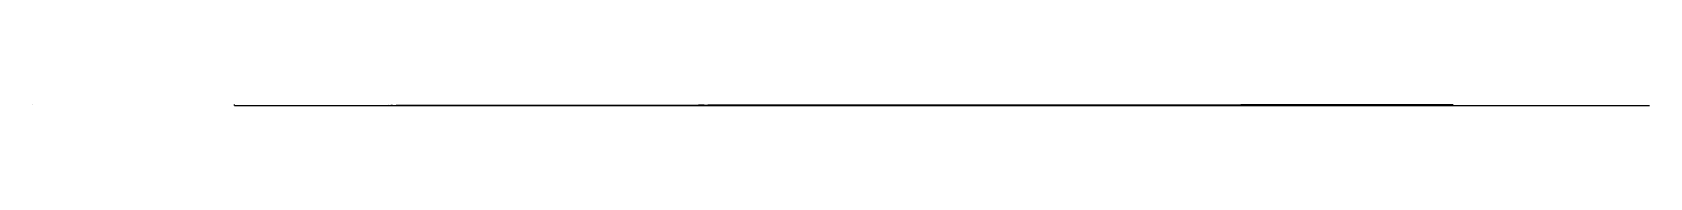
# Model space of a CAD drawing. Header units: metres. Extents: x -1 to 72750024, y 3999 to 4800.
# Drawn here: x 58750003 to 59150000, y 4149 to 4400 of the extents above; entities that cross this region are included whole.
import ezdxf

# ---------------------------------------------------------------- set-up
doc = ezdxf.new("R2010")
doc.units = ezdxf.units.M

msp = doc.modelspace()

# ---------------------------------------------------------------- linework, layer by layer
at = {"color": 7}
for p, q in [((58750003.013, 4400), (58750024.105, 4400)), ((58750003.013, 4400), (58750003.013, 4381.921)), ((58750024.105, 4381.921), (58750003.013, 4381.921)), ((58750006.026, 4393.974), (58750021.092, 4393.974)), ((58750024.105, 4400), (58750024.105, 4381.921)), ((58800000, 4400), (58799998.795, 4400)), ((58800000, 4350), (58799998.795, 4350)), ((58800000, 4300), (58799998.795, 4300)), ((58800000, 4250), (58799998.795, 4250)), ((58800000, 4200), (58799998.795, 4200)), ((58800000, 4150), (58799998.795, 4150)), ((58800000, 4390), (58799999.247, 4390)), ((58800000, 4380), (58799999.247, 4380)), ((58800000, 4370), (58799999.247, 4370)), ((58800000, 4360), (58799999.247, 4360)), ((58800000, 4340), (58799999.247, 4340)), ((58800000, 4330), (58799999.247, 4330)), ((58800000, 4320), (58799999.247, 4320)), ((58800000, 4310), (58799999.247, 4310)), ((58800000, 4290), (58799999.247, 4290)), ((58800000, 4280), (58799999.247, 4280)), ((58800000, 4270), (58799999.247, 4270)), ((58800000, 4260), (58799999.247, 4260)), ((58800000, 4240), (58799999.247, 4240)), ((58800000, 4230), (58799999.247, 4230)), ((58800000, 4220), (58799999.247, 4220)), ((58800000, 4210), (58799999.247, 4210)), ((58800000, 4190), (58799999.247, 4190)), ((58800000, 4180), (58799999.247, 4180)), ((58800000, 4170), (58799999.247, 4170)), ((58800000, 4160), (58799999.247, 4160)), ((58800000, 4150), (58800000, 4400)), ((58800000, 4150), (59150000, 4150)), ((58800000, 4150), (58800000, 4148.795)), ((58810000.001, 4150), (58810000.001, 4149.247)), ((58820000.002, 4150), (58820000.002, 4149.247)), ((58830000.003, 4150), (58830000.003, 4149.247)), ((58840000.003, 4150), (58840000.003, 4149.247)), ((58850000.001, 4150), (58850000.001, 4148.795)), ((58859999.998, 4150), (58859999.998, 4149.247)), ((58869999.996, 4150), (58869999.996, 4149.247)), ((58879999.993, 4150), (58879999.993, 4149.247)), ((58889999.991, 4150), (58889999.991, 4149.247)), ((58900000.002, 4150), (58900000.002, 4148.795)), ((58910000.006, 4150), (58910000.006, 4149.247)), ((58920000.01, 4150), (58920000.01, 4149.247)), ((58930000.015, 4150), (58930000.015, 4149.247)), ((58940000.019, 4150), (58940000.019, 4149.247)), ((58949999.996, 4150), (58949999.996, 4148.795)), ((58960000, 4150), (58960000, 4149.247)), ((58970000.005, 4150), (58970000.005, 4149.247)), ((58980000.009, 4150), (58980000.009, 4149.247)), ((58990000.013, 4150), (58990000.013, 4149.247)), ((59000000.004, 4150), (59000000.004, 4148.795)), ((59010000.008, 4150), (59010000.008, 4149.247)), ((59020000.012, 4150), (59020000.012, 4149.247)), ((59030000.003, 4150), (59030000.003, 4149.247)), ((59039999.994, 4150), (59039999.994, 4149.247)), ((59050000.012, 4150), (59050000.012, 4148.795)), ((59060000.002, 4150), (59060000.002, 4149.247)), ((59069999.993, 4150), (59069999.993, 4149.247)), ((59079999.984, 4150), (59079999.984, 4149.247)), ((59089999.975, 4150), (59089999.975, 4149.247)), ((59099999.992, 4150), (59099999.992, 4148.795)), ((59109999.983, 4150), (59109999.983, 4149.247)), ((59119999.974, 4150), (59119999.974, 4149.247)), ((59129999.964, 4150), (59129999.964, 4149.247)), ((59139999.955, 4150), (59139999.955, 4149.247)), ((59150000, 4150), (59150000, 4148.795))]:
    msp.add_line(p, q, dxfattribs=at)
at = {"color": 4}
for p, q in [((58750006.026, 4389.454), (58750021.092, 4389.454)), ((58829209.34, 4175.194), (58830191.33, 4177.315)), ((58830191.33, 4177.315), (58830491.221, 4177.944)), ((58830491.221, 4177.944), (58831040.75, 4177.23)), ((58831040.75, 4177.23), (58831075.93, 4178.102)), ((58831075.93, 4178.102), (58833396.691, 4181.438)), ((58833396.691, 4181.438), (58833677.191, 4184.732)), ((58833677.191, 4184.732), (58834973.352, 4186.267)), ((58834973.352, 4186.267), (58834979.199, 4188.148)), ((58834979.199, 4188.148), (58835295.801, 4186.208)), ((58835295.801, 4186.208), (58835325.488, 4187.285)), ((58835325.488, 4187.285), (58835827.801, 4185.612)), ((58835827.801, 4185.612), (58836327.051, 4189.337)), ((58836327.051, 4189.337), (58837872.781, 4189.442)), ((58837872.781, 4189.442), (58837929.43, 4191.761)), ((58837929.43, 4191.761), (58838123.012, 4191.471)), ((58838123.012, 4191.471), (58838232.719, 4193.507)), ((58838232.719, 4193.507), (58838247.988, 4191.417)), ((58838247.988, 4191.417), (58838476.699, 4191.655)), ((58838476.699, 4191.655), (58838524.539, 4192.108)), ((58838524.539, 4192.108), (58838752.969, 4191.626)), ((58838752.969, 4191.626), (58838827.09, 4192.266)), ((58838827.09, 4192.266), (58839049.379, 4193.369)), ((58839049.379, 4193.369), (58840016.191, 4191.355)), ((58840016.191, 4191.355), (58840049.039, 4194.568)), ((58840049.039, 4194.568), (58840141.91, 4194.68)), ((58840141.91, 4194.68), (58840235.051, 4194.706)), ((58840235.051, 4194.706), (58840248.641, 4194.879)), ((58840248.641, 4194.879), (58840336.262, 4195.469)), ((58840336.262, 4195.469), (58840471.32, 4195.411)), ((58840471.32, 4195.411), (58840713, 4195.129)), ((58840713, 4195.129), (58840936.77, 4196.636)), ((58840936.77, 4196.636), (58841133, 4194.478)), ((58841133, 4194.478), (58841330.352, 4197.276)), ((58841330.352, 4197.276), (58841548.922, 4196.196)), ((58841548.922, 4196.196), (58841557.969, 4197.062)), ((58841557.969, 4197.062), (58842258.23, 4199.22)), ((58842258.23, 4199.22), (58842494.5, 4196.896)), ((58842494.5, 4196.896), (58842944.699, 4199.332)), ((58842944.699, 4199.332), (58843220.512, 4198.097)), ((58843220.512, 4198.097), (58843276.25, 4198.299)), ((58843276.25, 4198.299), (58843571.012, 4199.824)), ((58843571.012, 4199.824), (58843625.422, 4199.951)), ((58843625.422, 4199.951), (58843748.711, 4200.136)), ((58843748.711, 4200.136), (58843846.77, 4200.326)), ((58843846.77, 4200.326), (58844055.629, 4200.694)), ((58844055.629, 4200.694), (58844299.199, 4201.371)), ((58844299.199, 4201.371), (58844667.801, 4202.822)), ((58844667.801, 4202.822), (58844944.879, 4200.604)), ((58844944.879, 4200.604), (58845179.828, 4203.112)), ((58845179.828, 4203.112), (58846966.898, 4206.776)), ((58846966.898, 4206.776), (58847019.07, 4205.612)), ((58847019.07, 4205.612), (58848243.66, 4204.884)), ((58848243.66, 4204.884), (58848578.031, 4207.758)), ((58848578.031, 4207.758), (58848947.07, 4204.661)), ((58848947.07, 4204.661), (58850291.891, 4210.039)), ((58850291.891, 4210.039), (58850971.25, 4208.753)), ((58850971.25, 4208.753), (58851264.512, 4213.03)), ((58851264.512, 4213.03), (58851665.391, 4211.144)), ((58851665.391, 4211.144), (58851753.441, 4211.592)), ((58851753.441, 4211.592), (58851797.691, 4211.516)), ((58851797.691, 4211.516), (58852089.711, 4211.49)), ((58852089.711, 4211.49), (58852229.648, 4212.001)), ((58852229.648, 4212.001), (58852428.512, 4213.386)), ((58852428.512, 4213.386), (58852516.379, 4212.288)), ((58852516.379, 4212.288), (58852606.941, 4212.4)), ((58852606.941, 4212.4), (58852675.07, 4212.395)), ((58852675.07, 4212.395), (58852748.48, 4212.578)), ((58852748.48, 4212.578), (58852890.129, 4211.859)), ((58852890.129, 4211.859), (58852921.629, 4212.348)), ((58852921.629, 4212.348), (58853911.84, 4213.615)), ((58853911.84, 4213.615), (58854240.301, 4214.593)), ((58854240.301, 4214.593), (58854361.141, 4214.373)), ((58854361.141, 4214.373), (58854373.5, 4214.429)), ((58854373.5, 4214.429), (58854526.648, 4214.698)), ((58854526.648, 4214.698), (58854559.059, 4214.789)), ((58854559.059, 4214.789), (58854642.922, 4214.933)), ((58854642.922, 4214.933), (58854658.52, 4214.892)), ((58854658.52, 4214.892), (58854929.789, 4215.499)), ((58854929.789, 4215.499), (58855430.391, 4212.502)), ((58855430.391, 4212.502), (58855500.32, 4216.638)), ((58855500.32, 4216.638), (58855570.18, 4215.725)), ((58855570.18, 4215.725), (58855711.531, 4218.946)), ((58855711.531, 4218.946), (58856260.539, 4216.193)), ((58856260.539, 4216.193), (58856680.41, 4219.544)), ((58856680.41, 4219.544), (58857108.48, 4218.989)), ((58857108.48, 4218.989), (58857825.02, 4219.382)), ((58857825.02, 4219.382), (58857955.031, 4219.159)), ((58857955.031, 4219.159), (58857997.211, 4218.918)), ((58857997.211, 4218.918), (58858221.109, 4218.469)), ((58858221.109, 4218.469), (58858295.75, 4219.864)), ((58858295.75, 4219.864), (58858348.141, 4219.585)), ((58858348.141, 4219.585), (58858369.539, 4219.46)), ((58858369.539, 4219.46), (58858576.48, 4218.495)), ((58858576.48, 4218.495), (58858637.23, 4219.677)), ((58858637.23, 4219.677), (58858855.941, 4222.22)), ((58858855.941, 4222.22), (58859109.602, 4221.493)), ((58859109.602, 4221.493), (58859293.57, 4221.767)), ((58859293.57, 4221.767), (58859307.449, 4219.923)), ((58859307.449, 4219.923), (58859360.988, 4220.179)), ((58859360.988, 4220.179), (58859826.449, 4221.616)), ((58859826.449, 4221.616), (58860500.82, 4222.118)), ((58860500.82, 4222.118), (58860580.371, 4222.516)), ((58860580.371, 4222.516), (58860807.199, 4221.231)), ((58860807.199, 4221.231), (58861800.391, 4224.535)), ((58861800.391, 4224.535), (58861839.68, 4222.24)), ((58861839.68, 4222.24), (58862224.309, 4226.556)), ((58862224.309, 4226.556), (58862285.488, 4225.685)), ((58862285.488, 4225.685), (58862620.141, 4227.699)), ((58862620.141, 4227.699), (58863221.422, 4227.556)), ((58863221.422, 4227.556), (58864086.41, 4224.464)), ((58864086.41, 4224.464), (58864110.648, 4226.446)), ((58864110.648, 4226.446), (58864574.738, 4226.907)), ((58864574.738, 4226.907), (58864931.102, 4227.496)), ((58864931.102, 4227.496), (58865014.109, 4230.963)), ((58865014.109, 4230.963), (58865397.488, 4226.108)), ((58865397.488, 4226.108), (58865999.453, 4228.871)), ((58865999.453, 4228.871), (58866419.719, 4229.611)), ((58866419.719, 4229.611), (58867244.969, 4229.91)), ((58867244.969, 4229.91), (58867466.953, 4229.333)), ((58867466.953, 4229.333), (58867756.93, 4230.225)), ((58867756.93, 4230.225), (58868087.453, 4229.335)), ((58868087.453, 4229.335), (58868101.672, 4226.123)), ((58868101.672, 4226.123), (58868424.109, 4232.843)), ((58868424.109, 4232.843), (58868651.156, 4228.809)), ((58868651.156, 4228.809), (58868754.609, 4232.168)), ((58868754.609, 4232.168), (58869104.57, 4231.991)), ((58869104.57, 4231.991), (58869515.594, 4231.783)), ((58869515.594, 4231.783), (58869694.344, 4228.084)), ((58869694.344, 4228.084), (58870178.422, 4229.15)), ((58870178.422, 4229.15), (58870581.133, 4235.156)), ((58870581.133, 4235.156), (58870865.68, 4234.942)), ((58870865.68, 4234.942), (58873094.906, 4236.324)), ((58873094.906, 4236.324), (58873478.969, 4237.421)), ((58873478.969, 4237.421), (58873919.188, 4236.606)), ((58873919.188, 4236.606), (58874073.523, 4237.449)), ((58874073.523, 4237.449), (58875101.906, 4238.598)), ((58875101.906, 4238.598), (58875214.68, 4240.031)), ((58875214.68, 4240.031), (58875471.383, 4241.392)), ((58875471.383, 4241.392), (58875807.703, 4236.725)), ((58875807.703, 4236.725), (58875850.523, 4240.486)), ((58875850.523, 4240.486), (58876159.102, 4239.471)), ((58876159.102, 4239.471), (58876183.453, 4239.961)), ((58876183.453, 4239.961), (58876244.961, 4236.931)), ((58876244.961, 4236.931), (58876246.367, 4239.245)), ((58876246.367, 4239.245), (58876615.594, 4239.951)), ((58876615.594, 4239.951), (58877052.547, 4240.117)), ((58877052.547, 4240.117), (58877098.078, 4240.815)), ((58877098.078, 4240.815), (58878118.094, 4239.972)), ((58878118.094, 4239.972), (58878687.844, 4242.131)), ((58878687.844, 4242.131), (58879061.273, 4242.479)), ((58879061.273, 4242.479), (58879112.242, 4242.321)), ((58879112.242, 4242.321), (58879150.617, 4243.25)), ((58879150.617, 4243.25), (58879403.578, 4239.916)), ((58879403.578, 4239.916), (58879750.047, 4241.997)), ((58879750.047, 4241.997), (58879960.742, 4243.537)), ((58879960.742, 4243.537), (58880496.883, 4245.016)), ((58880496.883, 4245.016), (58881115, 4244.954)), ((58881115, 4244.954), (58881221.922, 4245.206)), ((58881221.922, 4245.206), (58881466.656, 4244.147)), ((58881466.656, 4244.147), (58882103.438, 4246.39)), ((58882103.438, 4246.39), (58882112.492, 4243.45)), ((58882112.492, 4243.45), (58882560.703, 4245.536)), ((58882560.703, 4245.536), (58882609.977, 4244.615)), ((58882609.977, 4244.615), (58882661.188, 4245.042)), ((58882661.188, 4245.042), (58883377.953, 4246.793)), ((58883377.953, 4246.793), (58883399.313, 4242.784)), ((58883399.313, 4242.784), (58884191.656, 4246.942)), ((58884191.656, 4246.942), (58884381.578, 4248.606)), ((58884381.578, 4248.606), (58884411.727, 4247.529)), ((58884411.727, 4247.529), (58884437.039, 4247.002)), ((58884437.039, 4247.002), (58884449.117, 4247.544)), ((58884449.117, 4247.544), (58884540.844, 4247.095)), ((58884540.844, 4247.095), (58884567.727, 4248.025)), ((58884567.727, 4248.025), (58884874.289, 4248.944)), ((58884874.289, 4248.944), (58885111.977, 4247.404)), ((58885111.977, 4247.404), (58885475.711, 4249.203)), ((58885475.711, 4249.203), (58885615.211, 4248.37)), ((58885615.211, 4248.37), (58885812.156, 4248.783)), ((58885812.156, 4248.783), (58885863.289, 4248.422)), ((58885863.289, 4248.422), (58885995.344, 4249.852)), ((58885995.344, 4249.852), (58886059.328, 4248.784)), ((58886059.328, 4248.784), (58886105.758, 4248.994)), ((58886105.758, 4248.994), (58886121.578, 4250.095)), ((58886121.578, 4250.095), (58886851.188, 4248.999)), ((58886851.188, 4248.999), (58887120.547, 4249.749)), ((58887120.547, 4249.749), (58887573.992, 4250.087)), ((58887573.992, 4250.087), (58888233.813, 4250.457)), ((58888233.813, 4250.457), (58888958.844, 4253.118)), ((58888958.844, 4253.118), (58889405.523, 4253.057)), ((58889405.523, 4253.057), (58889473.313, 4253.264)), ((58889473.313, 4253.264), (58890666.57, 4253.597)), ((58890666.57, 4253.597), (58891059.133, 4252.745)), ((58891059.133, 4252.745), (58891461.977, 4252.01)), ((58891461.977, 4252.01), (58892034.594, 4256.033)), ((58892034.594, 4256.033), (58892069.313, 4253.682)), ((58892069.313, 4253.682), (58892069.594, 4254.634)), ((58892069.594, 4254.634), (58892094.398, 4254.922)), ((58892094.398, 4254.922), (58892334.102, 4254.905)), ((58892334.102, 4254.905), (58892347.961, 4255.096)), ((58892347.961, 4255.096), (58892364.398, 4254.894)), ((58892364.398, 4254.894), (58892502.883, 4255.151)), ((58892502.883, 4255.151), (58892576.039, 4255.068)), ((58892576.039, 4255.068), (58892604.453, 4255.086)), ((58892604.453, 4255.086), (58893069.172, 4256.255)), ((58893069.172, 4256.255), (58893115.352, 4255.214)), ((58893115.352, 4255.214), (58893183.602, 4256.047)), ((58893183.602, 4256.047), (58893392.008, 4255.198)), ((58893392.008, 4255.198), (58893817.047, 4255.938)), ((58893817.047, 4255.938), (58894096.977, 4256.102)), ((58894096.977, 4256.102), (58894747.102, 4257.108)), ((58894747.102, 4257.108), (58895009.867, 4257.468)), ((58895009.867, 4257.468), (58895381.383, 4257.8)), ((58895381.383, 4257.8), (58895632.18, 4257.075)), ((58895632.18, 4257.075), (58895730.18, 4258.963)), ((58895730.18, 4258.963), (58895764.023, 4258.591)), ((58895764.023, 4258.591), (58895843.703, 4257.502)), ((58895843.703, 4257.502), (58896100.898, 4258.033)), ((58896100.898, 4258.033), (58896562.617, 4258.712)), ((58896562.617, 4258.712), (58896601.953, 4258.706)), ((58896601.953, 4258.706), (58896863.977, 4258.787)), ((58896863.977, 4258.787), (58897220.406, 4259.24)), ((58897220.406, 4259.24), (58897246.844, 4259.408)), ((58897246.844, 4259.408), (58897668.906, 4261.344)), ((58897668.906, 4261.344), (58897814.023, 4260.071)), ((58897814.023, 4260.071), (58897935.773, 4259.46)), ((58897935.773, 4259.46), (58898289.859, 4260.003)), ((58898289.859, 4260.003), (58898387.727, 4261.042)), ((58898387.727, 4261.042), (58898484.797, 4260.366)), ((58898484.797, 4260.366), (58898803.859, 4261.203)), ((58898803.859, 4261.203), (58899499.328, 4262.34)), ((58899499.328, 4262.34), (58899655.281, 4260.914)), ((58899655.281, 4260.914), (58899706.57, 4261.275)), ((58899706.57, 4261.275), (58900272.297, 4261.489)), ((58900272.297, 4261.489), (58900628.898, 4261.149)), ((58900628.898, 4261.149), (58900669.102, 4262.297)), ((58900669.102, 4262.297), (58900791.398, 4262.956)), ((58900791.398, 4262.956), (58901623.797, 4262.845)), ((58901623.797, 4262.845), (58901822, 4263.316)), ((58901822, 4263.316), (58902299.797, 4263.989)), ((58902299.797, 4263.989), (58902784, 4264.618)), ((58902784, 4264.618), (58903278.703, 4265.592)), ((58903278.703, 4265.592), (58903798.102, 4264.312)), ((58903798.102, 4264.312), (58903962.297, 4266.791)), ((58903962.297, 4266.791), (58904327.398, 4265.611)), ((58904327.398, 4265.611), (58904385.602, 4266.36)), ((58904385.602, 4266.36), (58904408.297, 4266.037)), ((58904408.297, 4266.037), (58904446.102, 4266.052)), ((58904446.102, 4266.052), (58904724.602, 4266.173)), ((58904724.602, 4266.173), (58904978.5, 4266.033)), ((58904978.5, 4266.033), (58905439.898, 4266.239)), ((58905439.898, 4266.239), (58905481.203, 4266.436)), ((58905481.203, 4266.436), (58906023.203, 4267.605)), ((58906023.203, 4267.605), (58906109.203, 4267.638)), ((58906109.203, 4267.638), (58906113.898, 4266.782)), ((58906113.898, 4266.782), (58906202, 4267.999)), ((58906202, 4267.999), (58906710.203, 4266.213)), ((58906710.203, 4266.213), (58906901.398, 4268.365)), ((58906901.398, 4268.365), (58907007.898, 4266.496)), ((58907007.898, 4266.496), (58907412.898, 4267.878)), ((58907412.898, 4267.878), (58907488, 4268.524)), ((58907488, 4268.524), (58907674.797, 4268.39)), ((58907674.797, 4268.39), (58907698.602, 4268.127)), ((58907698.602, 4268.127), (58907909.297, 4268.585)), ((58907909.297, 4268.585), (58908095.102, 4268.773)), ((58908095.102, 4268.773), (58908154.797, 4269.039)), ((58908154.797, 4269.039), (58908393.5, 4268.895)), ((58908393.5, 4268.895), (58908483.898, 4269.737)), ((58908483.898, 4269.737), (58908491, 4269.465)), ((58908491, 4269.465), (58908707.602, 4268.06)), ((58908707.602, 4268.06), (58908769.898, 4269.699)), ((58908769.898, 4269.699), (58909036.898, 4268.585)), ((58909036.898, 4268.585), (58909042, 4269.442)), ((58909042, 4269.442), (58909135.602, 4269.795)), ((58909135.602, 4269.795), (58909479.898, 4269.887)), ((58909479.898, 4269.887), (58909778.602, 4271.031)), ((58909778.602, 4271.031), (58909802.398, 4269.697)), ((58909802.398, 4269.697), (58910057.797, 4270.358)), ((58910057.797, 4270.358), (58910416.898, 4272.088)), ((58910416.898, 4272.088), (58910419.898, 4271.3)), ((58910419.898, 4271.3), (58910499.297, 4271.81)), ((58910499.297, 4271.81), (58911057.5, 4271.794)), ((58911057.5, 4271.794), (58912243.297, 4271.632)), ((58912243.297, 4271.632), (58912490.102, 4271.406)), ((58912490.102, 4271.406), (58912893.703, 4273.188)), ((58912893.703, 4273.188), (58913180.203, 4273.3)), ((58913180.203, 4273.3), (58913306.102, 4273.251)), ((58913306.102, 4273.251), (58913402.203, 4274.017)), ((58913402.203, 4274.017), (58913941.797, 4273.896)), ((58913941.797, 4273.896), (58914356.203, 4274.159)), ((58914356.203, 4274.159), (58914758.602, 4274.87)), ((58914758.602, 4274.87), (58914880.602, 4273.138)), ((58914880.602, 4273.138), (58914943.203, 4275.552)), ((58914943.203, 4275.552), (58915271.703, 4274.917)), ((58915271.703, 4274.917), (58915374.703, 4275.556)), ((58915374.703, 4275.556), (58916145.602, 4276.211)), ((58916145.602, 4276.211), (58916154.5, 4275.669)), ((58916154.5, 4275.669), (58916532.398, 4273.62)), ((58916532.398, 4273.62), (58917102.5, 4275.82)), ((58917102.5, 4275.82), (58917281.797, 4275.209)), ((58917281.797, 4275.209), (58917332.102, 4277.157)), ((58917332.102, 4277.157), (58917489.102, 4276.904)), ((58917489.102, 4276.904), (58917781.398, 4275.659)), ((58917781.398, 4275.659), (58919414.5, 4278.918)), ((58919414.5, 4278.918), (58919786.203, 4278.929)), ((58919786.203, 4278.929), (58919803, 4278.717)), ((58919803, 4278.717), (58919913.297, 4275.884)), ((58919913.297, 4275.884), (58920363, 4279.774)), ((58920363, 4279.774), (58920713.797, 4279.002)), ((58920713.797, 4279.002), (58920877.5, 4279.104)), ((58920877.5, 4279.104), (58921053.5, 4279.343)), ((58921053.5, 4279.343), (58921071.203, 4279.328)), ((58921071.203, 4279.328), (58921130.5, 4279.218)), ((58921130.5, 4279.218), (58921230.102, 4277.484)), ((58921230.102, 4277.484), (58921283.898, 4280.195)), ((58921283.898, 4280.195), (58921573.203, 4279.36)), ((58921573.203, 4279.36), (58921621.5, 4279.809)), ((58921621.5, 4279.809), (58921638.5, 4279.555)), ((58921638.5, 4279.555), (58921764.602, 4279.862)), ((58921764.602, 4279.862), (58922032.703, 4280.207)), ((58922032.703, 4280.207), (58922132.203, 4279.112)), ((58922132.203, 4279.112), (58922145.703, 4279.956)), ((58922145.703, 4279.956), (58922242.898, 4280.112)), ((58922242.898, 4280.112), (58922542.297, 4280.593)), ((58922542.297, 4280.593), (58923091.703, 4280.844)), ((58923091.703, 4280.844), (58923169.898, 4280.86)), ((58923169.898, 4280.86), (58923252.898, 4280.848)), ((58923252.898, 4280.848), (58923511.797, 4279.851)), ((58923511.797, 4279.851), (58923555.602, 4281.948)), ((58923555.602, 4281.948), (58923671.5, 4281.414)), ((58923671.5, 4281.414), (58923858.398, 4281.568)), ((58923858.398, 4281.568), (58924380.898, 4282.568)), ((58924380.898, 4282.568), (58924444.102, 4280.508)), ((58924444.102, 4280.508), (58924879, 4282.317)), ((58924879, 4282.317), (58925045.797, 4282.422)), ((58925045.797, 4282.422), (58925657, 4283.693)), ((58925657, 4283.693), (58925794.297, 4282.096)), ((58925794.297, 4282.096), (58925858, 4283.575)), ((58925858, 4283.575), (58925891.297, 4283.081)), ((58925891.297, 4283.081), (58925976.398, 4282.526)), ((58925976.398, 4282.526), (58926016.703, 4282.984)), ((58926016.703, 4282.984), (58926966.102, 4282.517)), ((58926966.102, 4282.517), (58927101.297, 4284.093)), ((58927101.297, 4284.093), (58927688.797, 4284.95)), ((58927688.797, 4284.95), (58928412.5, 4285.203)), ((58928412.5, 4285.203), (58928940.797, 4285.433)), ((58928940.797, 4285.433), (58929452.602, 4284.664)), ((58929452.602, 4284.664), (58929575.797, 4286.316)), ((58929575.797, 4286.316), (58929969, 4285.05)), ((58929969, 4285.05), (58930536.398, 4286.457)), ((58930536.398, 4286.457), (58930774.797, 4284.765)), ((58930774.797, 4284.765), (58930802.102, 4286.651)), ((58930802.102, 4286.651), (58930957.898, 4287.7)), ((58930957.898, 4287.7), (58931320.906, 4286.97)), ((58931320.906, 4286.97), (58931442.5, 4286.658)), ((58931442.5, 4286.658), (58931858.203, 4288.133)), ((58931858.203, 4288.133), (58931960, 4287.581)), ((58931960, 4287.581), (58933602.094, 4288.831)), ((58933602.094, 4288.831), (58933753.906, 4289.564)), ((58933753.906, 4289.564), (58934628.703, 4289.728)), ((58934628.703, 4289.728), (58934886.703, 4289.319)), ((58934886.703, 4289.319), (58935438.203, 4289.954)), ((58935438.203, 4289.954), (58935963.297, 4287.198)), ((58935963.297, 4287.198), (58935991.5, 4290.057)), ((58935991.5, 4290.057), (58936440.5, 4288.764)), ((58936440.5, 4288.764), (58937027.594, 4289.624)), ((58937027.594, 4289.624), (58937071.5, 4291.854)), ((58937071.5, 4291.854), (58937581.094, 4292.692)), ((58937581.094, 4292.692), (58938135.094, 4292.796)), ((58938135.094, 4292.796), (58938885.406, 4290.896)), ((58938885.406, 4290.896), (58939480.797, 4293.751)), ((58939480.797, 4293.751), (58942255.297, 4295.231)), ((58942255.297, 4295.231), (58944314.906, 4295.186)), ((58944314.906, 4295.186), (58945011.406, 4297.869)), ((58945011.406, 4297.869), (58945795.094, 4297.198)), ((58945795.094, 4297.198), (58945848.797, 4298.496)), ((58945848.797, 4298.496), (58946089.797, 4298.332)), ((58946089.797, 4298.332), (58946138.703, 4295.747)), ((58946138.703, 4295.747), (58946515.406, 4297.215)), ((58946515.406, 4297.215), (58947769.906, 4296.521)), ((58947769.906, 4296.521), (58952369.797, 4301.728)), ((58952369.797, 4301.728), (58953060.203, 4302.953)), ((58953060.203, 4302.953), (58953088.906, 4301.693)), ((58953088.906, 4301.693), (58953821.703, 4303.815)), ((58953821.703, 4303.815), (58954649.094, 4303.482)), ((58954649.094, 4303.482), (58954912.906, 4304.559)), ((58954912.906, 4304.559), (58954975.797, 4301.838)), ((58954975.797, 4301.838), (58955956, 4300.58)), ((58955956, 4300.58), (58957685.203, 4304.158)), ((58957685.203, 4304.158), (58957938.906, 4303.605)), ((58957938.906, 4303.605), (58958286.703, 4305.79)), ((58958286.703, 4305.79), (58959791.594, 4307.162)), ((58959791.594, 4307.162), (58960368.406, 4305.957)), ((58960368.406, 4305.957), (58961063, 4307.137)), ((58961063, 4307.137), (58961077.703, 4307.131)), ((58961077.703, 4307.131), (58961348.203, 4307.458)), ((58961348.203, 4307.458), (58962327.594, 4308.181)), ((58962327.594, 4308.181), (58962807.406, 4307.921)), ((58962807.406, 4307.921), (58962849.406, 4309.587)), ((58962849.406, 4309.587), (58963455.5, 4307.829)), ((58963455.5, 4307.829), (58963883.703, 4309.32)), ((58963883.703, 4309.32), (58964072.094, 4310.45)), ((58964072.094, 4310.45), (58964609.797, 4308.497)), ((58964609.797, 4308.497), (58964980.094, 4310.072)), ((58964980.094, 4310.072), (58966279.094, 4310.98)), ((58966279.094, 4310.98), (58966960.906, 4310.692)), ((58966960.906, 4310.692), (58967108.594, 4310.544)), ((58967108.594, 4310.544), (58967728.906, 4310.581)), ((58967728.906, 4310.581), (58968489.5, 4311.753)), ((58968489.5, 4311.753), (58969131.5, 4312.221)), ((58969131.5, 4312.221), (58969340.297, 4313.025)), ((58969340.297, 4313.025), (58970786.094, 4314.446)), ((58970786.094, 4314.446), (58971588.5, 4313.483)), ((58971588.5, 4313.483), (58972396.906, 4315.785)), ((58972396.906, 4315.785), (58972699.5, 4315.255)), ((58972699.5, 4315.255), (58975441.5, 4315.784)), ((58975441.5, 4315.784), (58976208.203, 4313.815)), ((58976208.203, 4313.815), (58976228.297, 4317.408)), ((58976228.297, 4317.408), (58976614, 4317.751)), ((58976614, 4317.751), (58977148.297, 4315.878)), ((58977148.297, 4315.878), (58978655.797, 4317.933)), ((58978655.797, 4317.933), (58979109.906, 4318.872)), ((58979109.906, 4318.872), (58979947.906, 4319.384)), ((58979947.906, 4319.384), (58980063.703, 4319.081)), ((58980063.703, 4319.081), (58980130.406, 4320.506)), ((58980130.406, 4320.506), (58980724.297, 4319.641)), ((58980724.297, 4319.641), (58980811.5, 4319.967)), ((58980811.5, 4319.967), (58980975.5, 4319.784)), ((58980975.5, 4319.784), (58982794.094, 4321.483)), ((58982794.094, 4321.483), (58986653.094, 4323.9)), ((58986653.094, 4323.9), (58987590.797, 4324.915)), ((58987590.797, 4324.915), (58989168.797, 4322.85)), ((58989168.797, 4322.85), (58990905.406, 4326.286)), ((58990905.406, 4326.286), (58992868.297, 4324.454)), ((58992868.297, 4324.454), (58994333.594, 4328.104)), ((58994333.594, 4328.104), (58994449.5, 4328.827)), ((58994449.5, 4328.827), (58996839.297, 4329.497)), ((58996839.297, 4329.497), (58999393.906, 4328.948)), ((58999393.906, 4328.948), (58999408.406, 4331.065)), ((58999408.406, 4331.065), (59000852.203, 4332.277)), ((59000852.203, 4332.277), (59001165.5, 4331.544)), ((59001165.5, 4331.544), (59001807.406, 4332.102)), ((59001807.406, 4332.102), (59002248.297, 4331.864)), ((59002248.297, 4331.864), (59002899.906, 4333.071)), ((59002899.906, 4333.071), (59003345.203, 4331.058)), ((59003345.203, 4331.058), (59003611.203, 4333.105)), ((59003611.203, 4333.105), (59004120.5, 4332.78)), ((59004120.5, 4332.78), (59004778.094, 4332.608)), ((59004778.094, 4332.608), (59005516.906, 4333.958)), ((59005516.906, 4333.958), (59005883.094, 4333.74)), ((59005883.094, 4333.74), (59006313.797, 4334.022)), ((59006313.797, 4334.022), (59006664.203, 4335.296)), ((59006664.203, 4335.296), (59006853.594, 4335.139)), ((59006853.594, 4335.139), (59007656.906, 4334.66)), ((59007656.906, 4334.66), (59008306.094, 4334.54)), ((59008306.094, 4334.54), (59010482.297, 4337.023)), ((59010482.297, 4337.023), (59010497.797, 4335.968)), ((59010497.797, 4335.968), (59011020.5, 4336.264)), ((59011020.5, 4336.264), (59011749.5, 4337.915)), ((59011749.5, 4337.915), (59013780.906, 4338.749)), ((59013780.906, 4338.749), (59014604.5, 4337.974)), ((59014604.5, 4337.974), (59015885.703, 4338.326)), ((59015885.703, 4338.326), (59016122, 4340.121)), ((59016122, 4340.121), (59016844.406, 4340.293)), ((59016844.406, 4340.293), (59019617.094, 4341.685)), ((59019617.094, 4341.685), (59019620.297, 4340.303)), ((59019620.297, 4340.303), (59019952.094, 4342.019)), ((59019952.094, 4342.019), (59022221.203, 4342.987)), ((59022221.203, 4342.987), (59023386.406, 4343.725)), ((59023386.406, 4343.725), (59023745.406, 4341.917)), ((59023745.406, 4341.917), (59024706.703, 4344.199)), ((59024706.703, 4344.199), (59024814.594, 4342.896)), ((59024814.594, 4342.896), (59025092.094, 4344.254)), ((59025092.094, 4344.254), (59025619.703, 4344.119)), ((59025619.703, 4344.119), (59026636.406, 4345.352)), ((59026636.406, 4345.352), (59026717.5, 4345.161)), ((59026717.5, 4345.161), (59026988.703, 4345.259)), ((59026988.703, 4345.259), (59028694.906, 4345.077)), ((59028694.906, 4345.077), (59028815.906, 4346.068)), ((59028815.906, 4346.068), (59028837.406, 4346.102)), ((59028837.406, 4346.102), (59029890.906, 4346.964)), ((59029890.906, 4346.964), (59030096.406, 4346.632)), ((59030096.406, 4346.632), (59030337, 4346.59)), ((59030337, 4346.59), (59030458.094, 4346.313)), ((59030458.094, 4346.313), (59030472.703, 4345.723)), ((59030472.703, 4345.723), (59030969, 4347.041)), ((59030969, 4347.041), (59031283.5, 4345.722)), ((59031283.5, 4345.722), (59031666.594, 4347.466)), ((59031666.594, 4347.466), (59032806.797, 4348.198)), ((59032806.797, 4348.198), (59033127.906, 4348.497)), ((59033127.906, 4348.497), (59034758.297, 4349.395)), ((59034758.297, 4349.395), (59036137.297, 4349.699)), ((59036137.297, 4349.699), (59036428.5, 4348.641)), ((59036428.5, 4348.641), (59037819, 4349.95)), ((59037819, 4349.95), (59037873.094, 4351.178)), ((59037873.094, 4351.178), (59039606.406, 4349.516)), ((59039606.406, 4349.516), (59042485.703, 4353.701)), ((59042485.703, 4353.701), (59048921.703, 4353.736)), ((59048921.703, 4353.736), (59048972.703, 4357.01)), ((59048972.703, 4357.01), (59057227.203, 4360.93)), ((59057227.203, 4360.93), (59057312.797, 4357.761)), ((59057312.797, 4357.761), (59063274.406, 4360.846)), ((59063274.406, 4360.846), (59066434.906, 4362.687)), ((59066434.906, 4362.687), (59066868.188, 4365.15)), ((59066868.188, 4365.15), (59067429.813, 4363.679)), ((59067429.813, 4363.679), (59067523.813, 4363.51)), ((59067523.813, 4363.51), (59067534.813, 4363.692)), ((59067534.813, 4363.692), (59069973.406, 4364.357)), ((59069973.406, 4364.357), (59076143.406, 4366.407)), ((59076143.406, 4366.407), (59076788.5, 4369.247)), ((59076788.5, 4369.247), (59084543, 4369.591)), ((59084543, 4369.591), (59086164.906, 4372.859)), ((59086164.906, 4372.859), (59092932.688, 4373.028)), ((59092932.688, 4373.028), (59094251.594, 4375.699)), ((59094251.594, 4375.699), (59099102.594, 4375.857)), ((59099102.594, 4375.857), (59099705.813, 4377.296)), ((59099705.813, 4377.296), (59101151.313, 4377.526)), ((59101151.313, 4377.526), (59101424.813, 4377.362))]:
    msp.add_line(p, q, dxfattribs=at)

doc.saveas('drawing.dxf')
